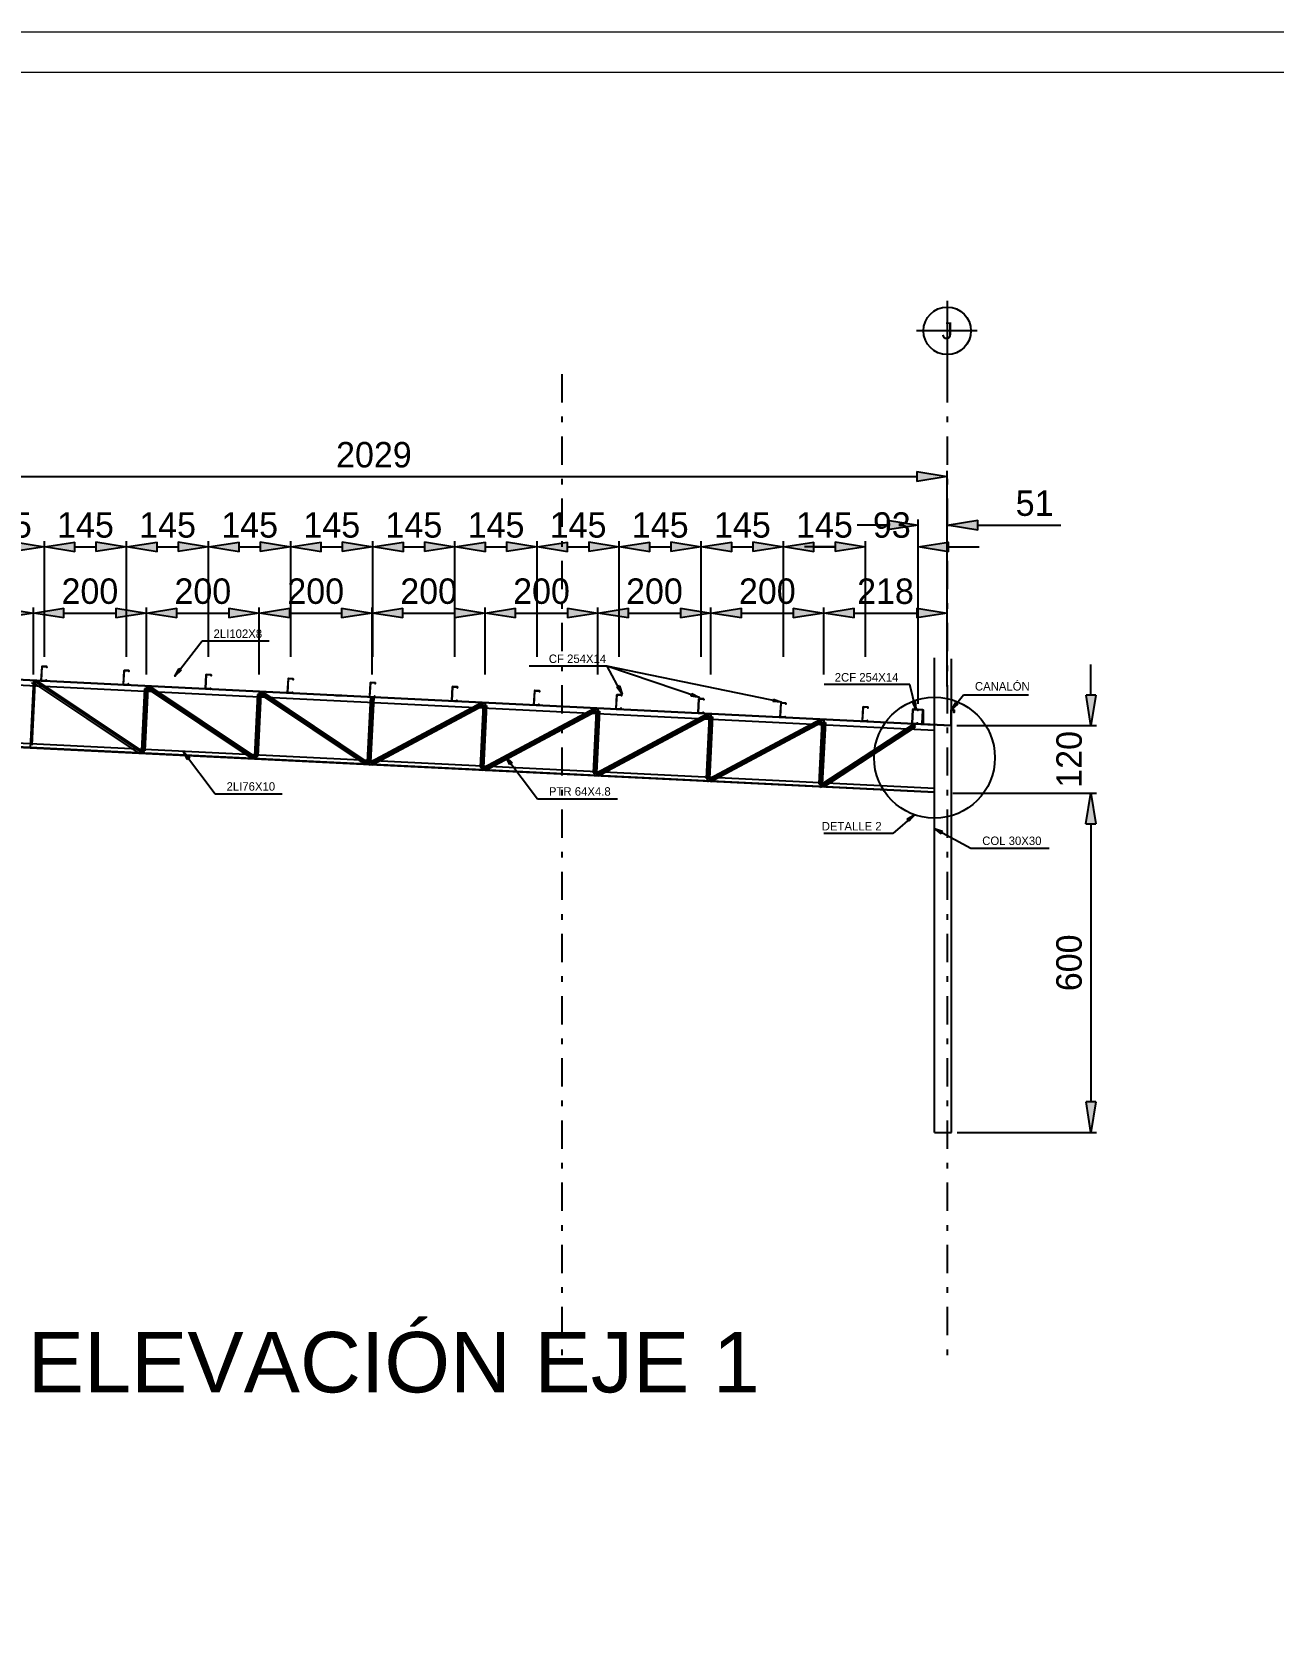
# Model space of a CAD drawing. Header units: millimetres. Extents: x 0 to 11971, y -30495 to 57.
# Drawn here: x 115.93 to 137.89, y 29.13 to 57.38 of the extents above; entities that cross this region are included whole.
import ezdxf
from ezdxf.enums import TextEntityAlignment as Align

# ---------------------------------------------------------------- set-up
doc = ezdxf.new("R2010")
doc.units = ezdxf.units.MM
doc.linetypes.add('DASHDOT', pattern=[1, 0.5, -0.25, 0, -0.25])
for name, color, linetype in [('6', 7, 'Continuous'), ('ACERO', 5, 'Continuous'), ('C', 11, 'Continuous'), ('EJES', 250, 'DASHDOT'), ('MEM', 7, 'Continuous'), ('Muro', 242, 'Continuous')]:
    doc.layers.add(name, color=color, linetype=linetype)
doc.styles.add('LEROY', font='stylu.ttf')
doc.styles.add('SWISS', font='SAS_____.pfb')
doc.dimstyles.new('LEROY', dxfattribs={"dimtxt": 0.15, "dimasz": 0.18, "dimexe": 0.1, "dimexo": 0.1, "dimgap": 0.05, "dimtad": 1, "dimdec": 0, "dimlfac": 100, "dimzin": 0, "dimdsep": 46, "dimtxsty": 'LEROY', "dimblk1": 'FLECHA', "dimblk2": 'FLECHA', "dimsah": 1, "dimcen": 0.2, "dimclrd": 256, "dimclre": 256, "dimclrt": 5, "dimadec": 0, "dimazin": 0, "dimtfac": 0.5, "dimtdec": 0, "dimtix": 1, "dimtofl": 0, "dimtmove": 0, "dimatfit": 3, "dimldrblk": 'FLECHA', "dimfxl": 1, "dimtolj": 1, "dimtzin": 0, "dimarcsym": 0})
doc.dimstyles.new('LEROY_CONC', dxfattribs={"dimtxt": 0.15, "dimasz": 0.15, "dimexe": 0.08, "dimexo": 0.08, "dimgap": 0.05, "dimtad": 1, "dimdec": 0, "dimlfac": 20, "dimzin": 0, "dimdsep": 46, "dimtxsty": 'LEROY', "dimblk1": 'FLECHA', "dimblk2": 'FLECHA', "dimsah": 1, "dimcen": 0.2, "dimclrd": 256, "dimclre": 256, "dimclrt": 5, "dimadec": 0, "dimazin": 0, "dimtfac": 0.5, "dimtdec": 0, "dimtix": 1, "dimtofl": 0, "dimtmove": 0, "dimatfit": 3, "dimldrblk": 'FLECHA', "dimfxl": 1, "dimtolj": 1, "dimtzin": 0, "dimarcsym": 0})

# ---------------------------------------------------------------- blocks, each defined once
blk = doc.blocks.new('FLECHA')
at = {"linetype": 'Continuous'}
blk.add_hatch(color=5, dxfattribs=at).paths.add_polyline_path([(0, 0), (-1, 0.162), (-1, -0.157)])
at = {"color": 5, "linetype": 'Continuous'}
blk.add_line((-1, 0.162), (-1, -0.157), dxfattribs=at)
blk.add_lwpolyline([(-1, 0.162), (0, 0), (-1, -0.157)], dxfattribs=at)
blk = doc.blocks.new('*D6')
at = {"layer": 'C', "lineweight": -2, "transparency": 16777216}
for p, q in [((132.223, 43.916), (134.765, 43.916)), ((134.665, 43.376), (134.665, 38.456)), ((132.298, 37.916), (134.765, 37.916))]:
    blk.add_line(p, q, dxfattribs=at)
at = {"layer": 'Defpoints', "color": 0, "transparency": 16777216}
for p in [(132.123, 43.916), (132.198, 37.916), (134.665, 37.916)]:
    blk.add_point(p, dxfattribs=at)
at = {"layer": 'C', "lineweight": -2, "transparency": 16777216, "xscale": 0.54, "yscale": 0.54, "zscale": 0.54}
for p, rotation in [((134.665, 43.916), 90), ((134.665, 37.916), 270)]:
    blk.add_blockref('FLECHA', p, dxfattribs=dict(at, rotation=rotation))
at = {"layer": 'C', "color": 7, "transparency": 16777216, "insert": (134.28, 40.916), "char_height": 0.45, "attachment_point": 5, "rotation": 90, "style": 'LEROY'}
blk.add_mtext('\\A1;600', dxfattribs=at)
blk = doc.blocks.new('*D7')
at = {"layer": 'C', "lineweight": -2, "transparency": 16777216}
for p, q in [((134.665, 45.654), (134.665, 46.194)), ((132.293, 45.114), (134.765, 45.114)), ((132.298, 43.916), (134.765, 43.916)), ((134.665, 43.376), (134.665, 42.836))]:
    blk.add_line(p, q, dxfattribs=at)
at = {"layer": 'Defpoints', "color": 0, "transparency": 16777216}
for p in [(132.193, 45.114), (132.198, 43.916), (134.665, 43.916)]:
    blk.add_point(p, dxfattribs=at)
at = {"layer": 'C', "lineweight": -2, "transparency": 16777216, "xscale": 0.54, "yscale": 0.54, "zscale": 0.54}
for p, rotation in [((134.665, 45.114), 270), ((134.665, 43.916), 90)]:
    blk.add_blockref('FLECHA', p, dxfattribs=dict(at, rotation=rotation))
at = {"layer": 'C', "color": 7, "transparency": 16777216, "insert": (134.282, 44.515), "char_height": 0.45, "attachment_point": 5, "rotation": 90, "style": 'LEROY'}
blk.add_mtext('\\A1;120', dxfattribs=at)
blk = doc.blocks.new('EJE-VERT')
at = {"color": 15, "linetype": 'Continuous'}
for p, q in [((0, 2.163), (0, 0)), ((0.883, 1.28), (-0.909, 1.28))]:
    blk.add_line(p, q, dxfattribs=at)
blk.add_circle((0, 1.28), 0.7, dxfattribs=at)
at = {"color": 242, "style": 'LEROY'}
blk.add_attdef('EJE', text='', height=0.5, dxfattribs=at).set_placement((0, 1.28), align=Align.MIDDLE)
blk = doc.blocks.new('*D8')
at = {"layer": 'C', "lineweight": -2, "transparency": 16777216}
for p, q in [((111.837, 48.275), (111.837, 49.618)), ((112.377, 49.518), (131.583, 49.518)), ((132.123, 47.995), (132.123, 49.618))]:
    blk.add_line(p, q, dxfattribs=at)
at = {"layer": 'Defpoints', "color": 0, "transparency": 16777216}
for p in [(132.123, 49.518), (111.837, 48.175), (132.123, 47.895)]:
    blk.add_point(p, dxfattribs=at)
at = {"layer": 'C', "lineweight": -2, "transparency": 16777216, "xscale": 0.54, "yscale": 0.54, "zscale": 0.54, "rotation": 180}
blk.add_blockref('FLECHA', (111.837, 49.518), dxfattribs=at)
at = {"layer": 'C', "lineweight": -2, "transparency": 16777216, "xscale": 0.54, "yscale": 0.54, "zscale": 0.54}
blk.add_blockref('FLECHA', (132.123, 49.518), dxfattribs=at)
at = {"layer": 'C', "color": 7, "transparency": 16777216, "insert": (121.98, 49.902), "char_height": 0.45, "attachment_point": 5, "style": 'LEROY'}
blk.add_mtext('\\A1;2029', dxfattribs=at)
blk = doc.blocks.new('*D10')
at = {"layer": 'C', "lineweight": -2, "transparency": 16777216}
for p, q in [((113.959, 46.763), (113.959, 47.204)), ((115.956, 46.014), (115.956, 47.204)), ((114.499, 47.104), (115.416, 47.104))]:
    blk.add_line(p, q, dxfattribs=at)
at = {"layer": 'Defpoints', "color": 0, "transparency": 16777216}
for p in [(115.956, 47.104), (113.959, 46.663), (115.956, 45.914)]:
    blk.add_point(p, dxfattribs=at)
at = {"layer": 'C', "lineweight": -2, "transparency": 16777216, "xscale": 0.54, "yscale": 0.54, "zscale": 0.54, "rotation": 180}
blk.add_blockref('FLECHA', (113.959, 47.104), dxfattribs=at)
at = {"layer": 'C', "lineweight": -2, "transparency": 16777216, "xscale": 0.54, "yscale": 0.54, "zscale": 0.54}
blk.add_blockref('FLECHA', (115.956, 47.104), dxfattribs=at)
at = {"layer": 'C', "color": 7, "transparency": 16777216, "insert": (114.957, 47.488), "char_height": 0.45, "attachment_point": 5, "style": 'LEROY'}
blk.add_mtext('\\A1;200', dxfattribs=at)
blk = doc.blocks.new('*D11')
at = {"layer": 'C', "lineweight": -2, "transparency": 16777216}
for p, q in [((115.956, 46.763), (115.956, 47.204)), ((117.954, 46.014), (117.954, 47.204)), ((116.496, 47.104), (117.414, 47.104))]:
    blk.add_line(p, q, dxfattribs=at)
at = {"layer": 'Defpoints', "color": 0, "transparency": 16777216}
for p in [(117.954, 47.104), (115.956, 46.663), (117.954, 45.914)]:
    blk.add_point(p, dxfattribs=at)
at = {"layer": 'C', "lineweight": -2, "transparency": 16777216, "xscale": 0.54, "yscale": 0.54, "zscale": 0.54, "rotation": 180}
blk.add_blockref('FLECHA', (115.956, 47.104), dxfattribs=at)
at = {"layer": 'C', "lineweight": -2, "transparency": 16777216, "xscale": 0.54, "yscale": 0.54, "zscale": 0.54}
blk.add_blockref('FLECHA', (117.954, 47.104), dxfattribs=at)
at = {"layer": 'C', "color": 7, "transparency": 16777216, "insert": (116.955, 47.488), "char_height": 0.45, "attachment_point": 5, "style": 'LEROY'}
blk.add_mtext('\\A1;200', dxfattribs=at)
blk = doc.blocks.new('*D12')
at = {"layer": 'C', "lineweight": -2, "transparency": 16777216}
for p, q in [((117.954, 46.763), (117.954, 47.204)), ((119.951, 46.014), (119.951, 47.204)), ((118.494, 47.104), (119.411, 47.104))]:
    blk.add_line(p, q, dxfattribs=at)
at = {"layer": 'Defpoints', "color": 0, "transparency": 16777216}
for p in [(119.951, 47.104), (117.954, 46.663), (119.951, 45.914)]:
    blk.add_point(p, dxfattribs=at)
at = {"layer": 'C', "lineweight": -2, "transparency": 16777216, "xscale": 0.54, "yscale": 0.54, "zscale": 0.54, "rotation": 180}
blk.add_blockref('FLECHA', (117.954, 47.104), dxfattribs=at)
at = {"layer": 'C', "lineweight": -2, "transparency": 16777216, "xscale": 0.54, "yscale": 0.54, "zscale": 0.54}
blk.add_blockref('FLECHA', (119.951, 47.104), dxfattribs=at)
at = {"layer": 'C', "color": 7, "transparency": 16777216, "insert": (118.953, 47.488), "char_height": 0.45, "attachment_point": 5, "style": 'LEROY'}
blk.add_mtext('\\A1;200', dxfattribs=at)
blk = doc.blocks.new('*D13')
at = {"layer": 'C', "lineweight": -2, "transparency": 16777216}
for p, q in [((119.951, 46.763), (119.951, 47.204)), ((121.949, 46.014), (121.949, 47.204)), ((120.491, 47.104), (121.409, 47.104))]:
    blk.add_line(p, q, dxfattribs=at)
at = {"layer": 'Defpoints', "color": 0, "transparency": 16777216}
for p in [(121.949, 47.104), (119.951, 46.663), (121.949, 45.914)]:
    blk.add_point(p, dxfattribs=at)
at = {"layer": 'C', "lineweight": -2, "transparency": 16777216, "xscale": 0.54, "yscale": 0.54, "zscale": 0.54, "rotation": 180}
blk.add_blockref('FLECHA', (119.951, 47.104), dxfattribs=at)
at = {"layer": 'C', "lineweight": -2, "transparency": 16777216, "xscale": 0.54, "yscale": 0.54, "zscale": 0.54}
blk.add_blockref('FLECHA', (121.949, 47.104), dxfattribs=at)
at = {"layer": 'C', "color": 7, "transparency": 16777216, "insert": (120.95, 47.488), "char_height": 0.45, "attachment_point": 5, "style": 'LEROY'}
blk.add_mtext('\\A1;200', dxfattribs=at)
blk = doc.blocks.new('*D14')
at = {"layer": 'C', "lineweight": -2, "transparency": 16777216}
for p, q in [((121.949, 46.763), (121.949, 47.204)), ((123.947, 46.014), (123.947, 47.204)), ((122.489, 47.104), (123.407, 47.104))]:
    blk.add_line(p, q, dxfattribs=at)
at = {"layer": 'Defpoints', "color": 0, "transparency": 16777216}
for p in [(123.947, 47.104), (121.949, 46.663), (123.947, 45.914)]:
    blk.add_point(p, dxfattribs=at)
at = {"layer": 'C', "lineweight": -2, "transparency": 16777216, "xscale": 0.54, "yscale": 0.54, "zscale": 0.54, "rotation": 180}
blk.add_blockref('FLECHA', (121.949, 47.104), dxfattribs=at)
at = {"layer": 'C', "lineweight": -2, "transparency": 16777216, "xscale": 0.54, "yscale": 0.54, "zscale": 0.54}
blk.add_blockref('FLECHA', (123.947, 47.104), dxfattribs=at)
at = {"layer": 'C', "color": 7, "transparency": 16777216, "insert": (122.948, 47.488), "char_height": 0.45, "attachment_point": 5, "style": 'LEROY'}
blk.add_mtext('\\A1;200', dxfattribs=at)
blk = doc.blocks.new('*D15')
at = {"layer": 'C', "lineweight": -2, "transparency": 16777216}
for p, q in [((123.947, 46.763), (123.947, 47.204)), ((125.944, 46.014), (125.944, 47.204)), ((124.487, 47.104), (125.404, 47.104))]:
    blk.add_line(p, q, dxfattribs=at)
at = {"layer": 'Defpoints', "color": 0, "transparency": 16777216}
for p in [(125.944, 47.104), (123.947, 46.663), (125.944, 45.914)]:
    blk.add_point(p, dxfattribs=at)
at = {"layer": 'C', "lineweight": -2, "transparency": 16777216, "xscale": 0.54, "yscale": 0.54, "zscale": 0.54, "rotation": 180}
blk.add_blockref('FLECHA', (123.947, 47.104), dxfattribs=at)
at = {"layer": 'C', "lineweight": -2, "transparency": 16777216, "xscale": 0.54, "yscale": 0.54, "zscale": 0.54}
blk.add_blockref('FLECHA', (125.944, 47.104), dxfattribs=at)
at = {"layer": 'C', "color": 7, "transparency": 16777216, "insert": (124.945, 47.488), "char_height": 0.45, "attachment_point": 5, "style": 'LEROY'}
blk.add_mtext('\\A1;200', dxfattribs=at)
blk = doc.blocks.new('*D16')
at = {"layer": 'C', "lineweight": -2, "transparency": 16777216}
for p, q in [((125.944, 46.763), (125.944, 47.204)), ((127.942, 46.014), (127.942, 47.204)), ((126.484, 47.104), (127.402, 47.104))]:
    blk.add_line(p, q, dxfattribs=at)
at = {"layer": 'Defpoints', "color": 0, "transparency": 16777216}
for p in [(127.942, 47.104), (125.944, 46.663), (127.942, 45.914)]:
    blk.add_point(p, dxfattribs=at)
at = {"layer": 'C', "lineweight": -2, "transparency": 16777216, "xscale": 0.54, "yscale": 0.54, "zscale": 0.54, "rotation": 180}
blk.add_blockref('FLECHA', (125.944, 47.104), dxfattribs=at)
at = {"layer": 'C', "lineweight": -2, "transparency": 16777216, "xscale": 0.54, "yscale": 0.54, "zscale": 0.54}
blk.add_blockref('FLECHA', (127.942, 47.104), dxfattribs=at)
at = {"layer": 'C', "color": 7, "transparency": 16777216, "insert": (126.943, 47.488), "char_height": 0.45, "attachment_point": 5, "style": 'LEROY'}
blk.add_mtext('\\A1;200', dxfattribs=at)
blk = doc.blocks.new('*D17')
at = {"layer": 'C', "lineweight": -2, "transparency": 16777216}
for p, q in [((127.942, 46.763), (127.942, 47.204)), ((129.939, 46.014), (129.939, 47.204)), ((128.482, 47.104), (129.399, 47.104))]:
    blk.add_line(p, q, dxfattribs=at)
at = {"layer": 'Defpoints', "color": 0, "transparency": 16777216}
for p in [(129.939, 47.104), (127.942, 46.663), (129.939, 45.914)]:
    blk.add_point(p, dxfattribs=at)
at = {"layer": 'C', "lineweight": -2, "transparency": 16777216, "xscale": 0.54, "yscale": 0.54, "zscale": 0.54, "rotation": 180}
blk.add_blockref('FLECHA', (127.942, 47.104), dxfattribs=at)
at = {"layer": 'C', "lineweight": -2, "transparency": 16777216, "xscale": 0.54, "yscale": 0.54, "zscale": 0.54}
blk.add_blockref('FLECHA', (129.939, 47.104), dxfattribs=at)
at = {"layer": 'C', "color": 7, "transparency": 16777216, "insert": (128.94, 47.488), "char_height": 0.45, "attachment_point": 5, "style": 'LEROY'}
blk.add_mtext('\\A1;200', dxfattribs=at)
blk = doc.blocks.new('*D18')
at = {"layer": 'C', "lineweight": -2, "transparency": 16777216}
for p, q in [((129.939, 46.763), (129.939, 47.204)), ((132.123, 46.014), (132.123, 47.204)), ((130.479, 47.104), (131.583, 47.104))]:
    blk.add_line(p, q, dxfattribs=at)
at = {"layer": 'Defpoints', "color": 0, "transparency": 16777216}
for p in [(132.123, 47.104), (129.939, 46.663), (132.123, 45.914)]:
    blk.add_point(p, dxfattribs=at)
at = {"layer": 'C', "lineweight": -2, "transparency": 16777216, "xscale": 0.54, "yscale": 0.54, "zscale": 0.54, "rotation": 180}
blk.add_blockref('FLECHA', (129.939, 47.104), dxfattribs=at)
at = {"layer": 'C', "lineweight": -2, "transparency": 16777216, "xscale": 0.54, "yscale": 0.54, "zscale": 0.54}
blk.add_blockref('FLECHA', (132.123, 47.104), dxfattribs=at)
at = {"layer": 'C', "color": 7, "transparency": 16777216, "insert": (131.031, 47.487), "char_height": 0.45, "attachment_point": 5, "style": 'LEROY'}
blk.add_mtext('\\A1;218', dxfattribs=at)
blk = doc.blocks.new('*D21')
at = {"layer": 'C', "lineweight": -2, "transparency": 16777216}
for p, q in [((114.698, 47.325), (114.698, 48.375)), ((116.151, 46.33), (116.151, 48.375)), ((115.238, 48.275), (115.611, 48.275))]:
    blk.add_line(p, q, dxfattribs=at)
at = {"layer": 'Defpoints', "color": 0, "transparency": 16777216}
for p in [(116.151, 48.275), (114.698, 47.225), (116.151, 46.23)]:
    blk.add_point(p, dxfattribs=at)
at = {"layer": 'C', "lineweight": -2, "transparency": 16777216, "xscale": 0.54, "yscale": 0.54, "zscale": 0.54, "rotation": 180}
blk.add_blockref('FLECHA', (114.698, 48.275), dxfattribs=at)
at = {"layer": 'C', "lineweight": -2, "transparency": 16777216, "xscale": 0.54, "yscale": 0.54, "zscale": 0.54}
blk.add_blockref('FLECHA', (116.151, 48.275), dxfattribs=at)
at = {"layer": 'C', "color": 7, "transparency": 16777216, "insert": (115.424, 48.66), "char_height": 0.45, "attachment_point": 5, "style": 'LEROY'}
blk.add_mtext('\\A1;145', dxfattribs=at)
blk = doc.blocks.new('*D22')
at = {"layer": 'C', "lineweight": -2, "transparency": 16777216}
for p, q in [((116.151, 47.325), (116.151, 48.375)), ((117.603, 46.33), (117.603, 48.375)), ((116.691, 48.275), (117.063, 48.275))]:
    blk.add_line(p, q, dxfattribs=at)
at = {"layer": 'Defpoints', "color": 0, "transparency": 16777216}
for p in [(117.603, 48.275), (116.151, 47.225), (117.603, 46.23)]:
    blk.add_point(p, dxfattribs=at)
at = {"layer": 'C', "lineweight": -2, "transparency": 16777216, "xscale": 0.54, "yscale": 0.54, "zscale": 0.54, "rotation": 180}
blk.add_blockref('FLECHA', (116.151, 48.275), dxfattribs=at)
at = {"layer": 'C', "lineweight": -2, "transparency": 16777216, "xscale": 0.54, "yscale": 0.54, "zscale": 0.54}
blk.add_blockref('FLECHA', (117.603, 48.275), dxfattribs=at)
at = {"layer": 'C', "color": 7, "transparency": 16777216, "insert": (116.877, 48.66), "char_height": 0.45, "attachment_point": 5, "style": 'LEROY'}
blk.add_mtext('\\A1;145', dxfattribs=at)
blk = doc.blocks.new('*D23')
at = {"layer": 'C', "lineweight": -2, "transparency": 16777216}
for p, q in [((117.603, 47.325), (117.603, 48.375)), ((119.056, 46.33), (119.056, 48.375)), ((118.143, 48.275), (118.516, 48.275))]:
    blk.add_line(p, q, dxfattribs=at)
at = {"layer": 'Defpoints', "color": 0, "transparency": 16777216}
for p in [(119.056, 48.275), (117.603, 47.225), (119.056, 46.23)]:
    blk.add_point(p, dxfattribs=at)
at = {"layer": 'C', "lineweight": -2, "transparency": 16777216, "xscale": 0.54, "yscale": 0.54, "zscale": 0.54, "rotation": 180}
blk.add_blockref('FLECHA', (117.603, 48.275), dxfattribs=at)
at = {"layer": 'C', "lineweight": -2, "transparency": 16777216, "xscale": 0.54, "yscale": 0.54, "zscale": 0.54}
blk.add_blockref('FLECHA', (119.056, 48.275), dxfattribs=at)
at = {"layer": 'C', "color": 7, "transparency": 16777216, "insert": (118.33, 48.66), "char_height": 0.45, "attachment_point": 5, "style": 'LEROY'}
blk.add_mtext('\\A1;145', dxfattribs=at)
blk = doc.blocks.new('*D24')
at = {"layer": 'C', "lineweight": -2, "transparency": 16777216}
for p, q in [((119.056, 47.325), (119.056, 48.375)), ((120.509, 46.33), (120.509, 48.375)), ((119.596, 48.275), (119.969, 48.275))]:
    blk.add_line(p, q, dxfattribs=at)
at = {"layer": 'Defpoints', "color": 0, "transparency": 16777216}
for p in [(120.509, 48.275), (119.056, 47.225), (120.509, 46.23)]:
    blk.add_point(p, dxfattribs=at)
at = {"layer": 'C', "lineweight": -2, "transparency": 16777216, "xscale": 0.54, "yscale": 0.54, "zscale": 0.54, "rotation": 180}
blk.add_blockref('FLECHA', (119.056, 48.275), dxfattribs=at)
at = {"layer": 'C', "lineweight": -2, "transparency": 16777216, "xscale": 0.54, "yscale": 0.54, "zscale": 0.54}
blk.add_blockref('FLECHA', (120.509, 48.275), dxfattribs=at)
at = {"layer": 'C', "color": 7, "transparency": 16777216, "insert": (119.782, 48.66), "char_height": 0.45, "attachment_point": 5, "style": 'LEROY'}
blk.add_mtext('\\A1;145', dxfattribs=at)
blk = doc.blocks.new('*D25')
at = {"layer": 'C', "lineweight": -2, "transparency": 16777216}
for p, q in [((120.509, 47.325), (120.509, 48.375)), ((121.961, 46.33), (121.961, 48.375)), ((121.049, 48.275), (121.421, 48.275))]:
    blk.add_line(p, q, dxfattribs=at)
at = {"layer": 'Defpoints', "color": 0, "transparency": 16777216}
for p in [(121.961, 48.275), (120.509, 47.225), (121.961, 46.23)]:
    blk.add_point(p, dxfattribs=at)
at = {"layer": 'C', "lineweight": -2, "transparency": 16777216, "xscale": 0.54, "yscale": 0.54, "zscale": 0.54, "rotation": 180}
blk.add_blockref('FLECHA', (120.509, 48.275), dxfattribs=at)
at = {"layer": 'C', "lineweight": -2, "transparency": 16777216, "xscale": 0.54, "yscale": 0.54, "zscale": 0.54}
blk.add_blockref('FLECHA', (121.961, 48.275), dxfattribs=at)
at = {"layer": 'C', "color": 7, "transparency": 16777216, "insert": (121.235, 48.66), "char_height": 0.45, "attachment_point": 5, "style": 'LEROY'}
blk.add_mtext('\\A1;145', dxfattribs=at)
blk = doc.blocks.new('*D26')
at = {"layer": 'C', "lineweight": -2, "transparency": 16777216}
for p, q in [((121.961, 47.325), (121.961, 48.375)), ((123.414, 46.33), (123.414, 48.375)), ((122.501, 48.275), (122.874, 48.275))]:
    blk.add_line(p, q, dxfattribs=at)
at = {"layer": 'Defpoints', "color": 0, "transparency": 16777216}
for p in [(123.414, 48.275), (121.961, 47.225), (123.414, 46.23)]:
    blk.add_point(p, dxfattribs=at)
at = {"layer": 'C', "lineweight": -2, "transparency": 16777216, "xscale": 0.54, "yscale": 0.54, "zscale": 0.54, "rotation": 180}
blk.add_blockref('FLECHA', (121.961, 48.275), dxfattribs=at)
at = {"layer": 'C', "lineweight": -2, "transparency": 16777216, "xscale": 0.54, "yscale": 0.54, "zscale": 0.54}
blk.add_blockref('FLECHA', (123.414, 48.275), dxfattribs=at)
at = {"layer": 'C', "color": 7, "transparency": 16777216, "insert": (122.688, 48.66), "char_height": 0.45, "attachment_point": 5, "style": 'LEROY'}
blk.add_mtext('\\A1;145', dxfattribs=at)
blk = doc.blocks.new('*D27')
at = {"layer": 'C', "lineweight": -2, "transparency": 16777216}
for p, q in [((123.414, 47.325), (123.414, 48.375)), ((124.867, 46.33), (124.867, 48.375)), ((123.954, 48.275), (124.327, 48.275))]:
    blk.add_line(p, q, dxfattribs=at)
at = {"layer": 'Defpoints', "color": 0, "transparency": 16777216}
for p in [(124.867, 48.275), (123.414, 47.225), (124.867, 46.23)]:
    blk.add_point(p, dxfattribs=at)
at = {"layer": 'C', "lineweight": -2, "transparency": 16777216, "xscale": 0.54, "yscale": 0.54, "zscale": 0.54, "rotation": 180}
blk.add_blockref('FLECHA', (123.414, 48.275), dxfattribs=at)
at = {"layer": 'C', "lineweight": -2, "transparency": 16777216, "xscale": 0.54, "yscale": 0.54, "zscale": 0.54}
blk.add_blockref('FLECHA', (124.867, 48.275), dxfattribs=at)
at = {"layer": 'C', "color": 7, "transparency": 16777216, "insert": (124.141, 48.66), "char_height": 0.45, "attachment_point": 5, "style": 'LEROY'}
blk.add_mtext('\\A1;145', dxfattribs=at)
blk = doc.blocks.new('*D28')
at = {"layer": 'C', "lineweight": -2, "transparency": 16777216}
for p, q in [((124.867, 47.325), (124.867, 48.375)), ((126.32, 46.33), (126.32, 48.375)), ((125.407, 48.275), (125.78, 48.275))]:
    blk.add_line(p, q, dxfattribs=at)
at = {"layer": 'Defpoints', "color": 0, "transparency": 16777216}
for p in [(126.32, 48.275), (124.867, 47.225), (126.32, 46.23)]:
    blk.add_point(p, dxfattribs=at)
at = {"layer": 'C', "lineweight": -2, "transparency": 16777216, "xscale": 0.54, "yscale": 0.54, "zscale": 0.54, "rotation": 180}
blk.add_blockref('FLECHA', (124.867, 48.275), dxfattribs=at)
at = {"layer": 'C', "lineweight": -2, "transparency": 16777216, "xscale": 0.54, "yscale": 0.54, "zscale": 0.54}
blk.add_blockref('FLECHA', (126.32, 48.275), dxfattribs=at)
at = {"layer": 'C', "color": 7, "transparency": 16777216, "insert": (125.593, 48.66), "char_height": 0.45, "attachment_point": 5, "style": 'LEROY'}
blk.add_mtext('\\A1;145', dxfattribs=at)
blk = doc.blocks.new('*D29')
at = {"layer": 'C', "lineweight": -2, "transparency": 16777216}
for p, q in [((126.32, 47.325), (126.32, 48.375)), ((127.772, 46.33), (127.772, 48.375)), ((126.86, 48.275), (127.232, 48.275))]:
    blk.add_line(p, q, dxfattribs=at)
at = {"layer": 'Defpoints', "color": 0, "transparency": 16777216}
for p in [(127.772, 48.275), (126.32, 47.225), (127.772, 46.23)]:
    blk.add_point(p, dxfattribs=at)
at = {"layer": 'C', "lineweight": -2, "transparency": 16777216, "xscale": 0.54, "yscale": 0.54, "zscale": 0.54, "rotation": 180}
blk.add_blockref('FLECHA', (126.32, 48.275), dxfattribs=at)
at = {"layer": 'C', "lineweight": -2, "transparency": 16777216, "xscale": 0.54, "yscale": 0.54, "zscale": 0.54}
blk.add_blockref('FLECHA', (127.772, 48.275), dxfattribs=at)
at = {"layer": 'C', "color": 7, "transparency": 16777216, "insert": (127.046, 48.66), "char_height": 0.45, "attachment_point": 5, "style": 'LEROY'}
blk.add_mtext('\\A1;145', dxfattribs=at)
blk = doc.blocks.new('*D30')
at = {"layer": 'C', "lineweight": -2, "transparency": 16777216}
for p, q in [((127.772, 47.325), (127.772, 48.375)), ((129.225, 46.33), (129.225, 48.375)), ((128.312, 48.275), (128.685, 48.275))]:
    blk.add_line(p, q, dxfattribs=at)
at = {"layer": 'Defpoints', "color": 0, "transparency": 16777216}
for p in [(129.225, 48.275), (127.772, 47.225), (129.225, 46.23)]:
    blk.add_point(p, dxfattribs=at)
at = {"layer": 'C', "lineweight": -2, "transparency": 16777216, "xscale": 0.54, "yscale": 0.54, "zscale": 0.54, "rotation": 180}
blk.add_blockref('FLECHA', (127.772, 48.275), dxfattribs=at)
at = {"layer": 'C', "lineweight": -2, "transparency": 16777216, "xscale": 0.54, "yscale": 0.54, "zscale": 0.54}
blk.add_blockref('FLECHA', (129.225, 48.275), dxfattribs=at)
at = {"layer": 'C', "color": 7, "transparency": 16777216, "insert": (128.499, 48.66), "char_height": 0.45, "attachment_point": 5, "style": 'LEROY'}
blk.add_mtext('\\A1;145', dxfattribs=at)
blk = doc.blocks.new('*D31')
at = {"layer": 'C', "lineweight": -2, "transparency": 16777216}
for p, q in [((129.225, 47.325), (129.225, 48.375)), ((130.678, 46.33), (130.678, 48.375)), ((129.765, 48.275), (130.138, 48.275))]:
    blk.add_line(p, q, dxfattribs=at)
at = {"layer": 'Defpoints', "color": 0, "transparency": 16777216}
for p in [(130.678, 48.275), (129.225, 47.225), (130.678, 46.23)]:
    blk.add_point(p, dxfattribs=at)
at = {"layer": 'C', "lineweight": -2, "transparency": 16777216, "xscale": 0.54, "yscale": 0.54, "zscale": 0.54, "rotation": 180}
blk.add_blockref('FLECHA', (129.225, 48.275), dxfattribs=at)
at = {"layer": 'C', "lineweight": -2, "transparency": 16777216, "xscale": 0.54, "yscale": 0.54, "zscale": 0.54}
blk.add_blockref('FLECHA', (130.678, 48.275), dxfattribs=at)
at = {"layer": 'C', "color": 7, "transparency": 16777216, "insert": (129.951, 48.66), "char_height": 0.45, "attachment_point": 5, "style": 'LEROY'}
blk.add_mtext('\\A1;145', dxfattribs=at)
blk = doc.blocks.new('*D32')
at = {"layer": 'C', "lineweight": -2, "transparency": 16777216}
for p, q in [((130.678, 47.325), (130.678, 48.375)), ((131.608, 45.495), (131.608, 48.375)), ((130.138, 48.275), (129.598, 48.275)), ((132.148, 48.275), (132.688, 48.275))]:
    blk.add_line(p, q, dxfattribs=at)
at = {"layer": 'Defpoints', "color": 0, "transparency": 16777216}
for p in [(131.608, 48.275), (130.678, 47.225), (131.608, 45.395)]:
    blk.add_point(p, dxfattribs=at)
at = {"layer": 'C', "lineweight": -2, "transparency": 16777216, "xscale": 0.54, "yscale": 0.54, "zscale": 0.54}
blk.add_blockref('FLECHA', (130.678, 48.275), dxfattribs=at)
at = {"layer": 'C', "lineweight": -2, "transparency": 16777216, "xscale": 0.54, "yscale": 0.54, "zscale": 0.54, "rotation": 180}
blk.add_blockref('FLECHA', (131.608, 48.275), dxfattribs=at)
at = {"layer": 'C', "color": 7, "transparency": 16777216, "insert": (131.143, 48.658), "char_height": 0.45, "attachment_point": 5, "style": 'LEROY'}
blk.add_mtext('\\A1;93', dxfattribs=at)
blk = doc.blocks.new('*D33')
at = {"layer": 'C', "lineweight": -2, "transparency": 16777216}
for p, q in [((131.068, 48.66), (130.528, 48.66)), ((131.608, 47.325), (131.608, 48.76)), ((132.123, 45.807), (132.123, 48.76)), ((132.663, 48.66), (134.135, 48.66))]:
    blk.add_line(p, q, dxfattribs=at)
at = {"layer": 'Defpoints', "color": 0, "transparency": 16777216}
for p in [(132.123, 48.66), (131.608, 47.225), (132.123, 45.707)]:
    blk.add_point(p, dxfattribs=at)
at = {"layer": 'C', "lineweight": -2, "transparency": 16777216, "xscale": 0.54, "yscale": 0.54, "zscale": 0.54}
blk.add_blockref('FLECHA', (131.608, 48.66), dxfattribs=at)
at = {"layer": 'C', "lineweight": -2, "transparency": 16777216, "xscale": 0.54, "yscale": 0.54, "zscale": 0.54, "rotation": 180}
blk.add_blockref('FLECHA', (132.123, 48.66), dxfattribs=at)
at = {"layer": 'C', "color": 7, "transparency": 16777216, "insert": (133.669, 49.045), "char_height": 0.45, "attachment_point": 5, "style": 'LEROY'}
blk.add_mtext('\\A1;51', dxfattribs=at)

msp = doc.modelspace()

# ---------------------------------------------------------------- linework, layer by layer
at = {"layer": '6', "lineweight": 0}
for points in [[(101.7307, 57.3838), (187.0905, 57.3838), (187.0905, 0), (101.7307, 0)], [(102.44, 56.6745), (186.3812, 56.6745), (186.3812, 0.7093), (102.44, 0.7093)]]:
    msp.add_lwpolyline(points, close=True, dxfattribs=at)
at = {"layer": 'ACERO'}
for p, q in [((131.8981, 45.1282), (112.0603, 46.106)), ((131.8981, 45.1202), (112.0603, 46.098)), ((131.8981, 45.0261), (112.0603, 46.0039)), ((115.9562, 45.914), (115.8972, 44.7154)), ((115.9836, 45.8596), (115.9237, 45.8625)), ((115.9836, 45.8596), (115.9297, 44.7669)), ((117.8947, 44.617), (115.9562, 45.914)), ((115.9836, 45.8596), (116.017, 45.9095)), ((117.834, 44.6215), (115.9836, 45.8596)), ((117.8674, 44.6714), (116.017, 45.9095)), ((117.9538, 45.8155), (117.8947, 44.617)), ((119.8923, 44.5185), (117.9538, 45.8155)), ((117.9812, 45.7611), (118.0145, 45.811)), ((119.865, 44.5729), (118.0145, 45.811)), ((117.9213, 45.7641), (117.8674, 44.6714)), ((117.9812, 45.7611), (117.9213, 45.7641)), ((117.9812, 45.7611), (117.9273, 44.6684)), ((119.8316, 44.523), (117.9812, 45.7611)), ((119.9188, 45.6656), (119.865, 44.5729)), ((119.9514, 45.7171), (119.8923, 44.5185)), ((119.9788, 45.6627), (119.9188, 45.6656)), ((119.9788, 45.6627), (119.9249, 44.57)), ((121.8899, 44.4201), (119.9514, 45.7171)), ((119.9788, 45.6627), (120.0121, 45.7125)), ((121.8292, 44.4246), (119.9788, 45.6627)), ((121.8625, 44.4744), (120.0121, 45.7125)), ((121.3918, 45.638), (121.3074, 45.6422)), ((121.4097, 45.6452), (121.3078, 45.6502)), ((121.919, 45.6201), (121.8625, 44.4744)), ((121.949, 45.6186), (121.8899, 44.4201)), ((121.8899, 44.4201), (123.9465, 45.5201)), ((121.9789, 45.6171), (121.9225, 44.4715)), ((121.9225, 44.4715), (123.8857, 45.5216)), ((123.914, 45.4687), (123.8857, 45.5216)), ((123.9465, 45.5201), (123.8875, 44.3216)), ((121.9508, 44.4186), (123.914, 45.4687)), ((123.914, 45.4687), (123.8601, 44.376)), ((123.8875, 44.3216), (125.9441, 45.4217)), ((123.914, 45.4687), (123.9739, 45.4657)), ((123.9739, 45.4657), (123.92, 44.373)), ((123.92, 44.373), (125.8833, 45.4231)), ((123.9483, 44.3201), (125.9116, 45.3702)), ((125.9116, 45.3702), (125.8577, 44.2775)), ((125.9116, 45.3702), (125.8833, 45.4231)), ((125.9441, 45.4217), (125.885, 44.2231)), ((125.885, 44.2231), (127.9417, 45.3232)), ((125.9116, 45.3702), (125.9715, 45.3673)), ((125.9715, 45.3673), (125.9176, 44.2746)), ((125.9176, 44.2746), (127.8808, 45.3247)), ((125.9459, 44.2217), (127.9091, 45.2718)), ((127.9091, 45.2718), (127.8553, 44.1791)), ((127.9091, 45.2718), (127.8808, 45.3247)), ((127.9417, 45.3232), (127.8826, 44.1247)), ((127.8826, 44.1247), (129.9393, 45.2247)), ((127.9091, 45.2718), (127.9691, 45.2688)), ((127.9691, 45.2688), (127.9152, 44.1761)), ((127.9152, 44.1761), (129.8784, 45.2262)), ((129.9067, 45.1733), (129.8784, 45.2262)), ((129.9393, 45.2247), (129.8802, 44.0262)), ((131.8981, 43.9368), (111.7214, 44.9313)), ((131.8981, 44.0028), (111.7246, 44.9972)), ((127.9435, 44.1232), (129.9067, 45.1733)), ((129.9067, 45.1733), (129.8528, 44.0806)), ((129.8802, 44.0262), (131.5448, 45.1143)), ((129.9067, 45.1733), (129.9666, 45.1703)), ((129.9081, 44.0803), (131.5284, 45.1395)), ((129.9666, 45.1703), (129.9128, 44.0776)), ((129.941, 44.0301), (131.5612, 45.0892)), ((131.5612, 45.0892), (131.5284, 45.1395)), ((131.8981, 43.9267), (111.7209, 44.9213)), ((117.8674, 44.6714), (117.834, 44.6215)), ((117.8674, 44.6714), (117.9273, 44.6684)), ((119.865, 44.5729), (119.8316, 44.523)), ((119.865, 44.5729), (119.8316, 44.523)), ((119.865, 44.5729), (119.9249, 44.57)), ((121.8625, 44.4744), (121.8292, 44.4246)), ((121.8625, 44.4744), (121.9225, 44.4715)), ((121.9225, 44.4715), (121.9508, 44.4186)), ((123.8601, 44.376), (123.92, 44.373)), ((123.92, 44.373), (123.9483, 44.3201)), ((125.8577, 44.2775), (125.9176, 44.2746)), ((125.9176, 44.2746), (125.9459, 44.2217)), ((127.8553, 44.1791), (127.9152, 44.1761)), ((127.9152, 44.1761), (127.9435, 44.1232)), ((129.8528, 44.0806), (129.9128, 44.0776)), ((129.9081, 44.0803), (129.941, 44.0301))]:
    msp.add_line(p, q, dxfattribs=at)
msp.add_arc((121.3914, 45.6286), 0.0095, 357.17813, 87.17813, dxfattribs=at)
at = {"layer": 'C'}
msp.add_circle((131.8981, 44.5442), 1.0697, dxfattribs=at)
at = {"layer": 'EJES'}
for p, q in [((125.3031, 51.3279), (125.3031, 33.8336)), ((132.1231, 51.3279), (132.1231, 33.8336))]:
    msp.add_line(p, q, dxfattribs=at)
at = {"layer": 'Muro'}
for p, q in [((131.8981, 37.9156), (131.8981, 46.3094)), ((132.1981, 37.9156), (132.1981, 46.2933)), ((131.8981, 37.9156), (132.1981, 37.9156))]:
    msp.add_line(p, q, dxfattribs=at)
for points in [[(116.1061, 46.1585), (116.0938, 45.9096, 0.4142136), (116.0961, 45.9071), (116.1801, 45.9029, 0.4142136), (116.1826, 45.9052), (116.1834, 45.9206), (116.1815, 45.9207), (116.1808, 45.9072, -0.4142136), (116.1783, 45.9049), (116.0981, 45.9089, -0.4142136), (116.0958, 45.9114), (116.1079, 46.1565, -0.4142136), (116.1104, 46.1588), (116.1906, 46.1548, -0.4142136), (116.1929, 46.1523), (116.1922, 46.1388), (116.1941, 46.1387), (116.1949, 46.1541, 0.4142136), (116.1926, 46.1566), (116.1086, 46.1608, 0.4142136)], [(117.5588, 46.0869), (117.5465, 45.838, 0.4142136), (117.5488, 45.8355), (117.6328, 45.8313, 0.4142136), (117.6353, 45.8336), (117.6361, 45.849), (117.6342, 45.8491), (117.6335, 45.8356, -0.4142136), (117.631, 45.8333), (117.5508, 45.8373, -0.4142136), (117.5485, 45.8398), (117.5606, 46.0849, -0.4142136), (117.5631, 46.0872), (117.6433, 46.0832, -0.4142136), (117.6456, 46.0807), (117.6449, 46.0672), (117.6468, 46.0671), (117.6476, 46.0825, 0.4142136), (117.6453, 46.085), (117.5613, 46.0892, 0.4142136)], [(119.0115, 46.0153), (118.9993, 45.7664, 0.4142136), (119.0015, 45.7639), (119.0855, 45.7597, 0.4142136), (119.0881, 45.762), (119.0888, 45.7774), (119.0869, 45.7775), (119.0862, 45.764, -0.4142136), (119.0837, 45.7617), (119.0035, 45.7657, -0.4142136), (119.0013, 45.7682), (119.0133, 46.0133, -0.4142136), (119.0158, 46.0156), (119.0961, 46.0116, -0.4142136), (119.0983, 46.0091), (119.0977, 45.9956), (119.0996, 45.9955), (119.1003, 46.0109, 0.4142136), (119.098, 46.0134), (119.014, 46.0176, 0.4142136)], [(120.4642, 45.9437), (120.452, 45.6948, 0.4142136), (120.4543, 45.6923), (120.5383, 45.6881, 0.4142136), (120.5408, 45.6904), (120.5415, 45.7058), (120.5396, 45.7059), (120.539, 45.6924, -0.4142136), (120.5365, 45.6901), (120.4562, 45.6941, -0.4142136), (120.454, 45.6966), (120.4661, 45.9417, -0.4142136), (120.4686, 45.944), (120.5488, 45.94, -0.4142136), (120.551, 45.9375), (120.5504, 45.924), (120.5523, 45.9239), (120.553, 45.9393, 0.4142136), (120.5508, 45.9418), (120.4668, 45.946, 0.4142136)], [(121.917, 45.8721), (121.9047, 45.6232, 0.4142136), (121.907, 45.6207), (121.991, 45.6165, 0.4142136), (121.9935, 45.6188), (121.9942, 45.6342), (121.9923, 45.6343), (121.9917, 45.6208, -0.4142136), (121.9892, 45.6185), (121.909, 45.6225, -0.4142136), (121.9067, 45.625), (121.9188, 45.8701, -0.4142136), (121.9213, 45.8724), (122.0015, 45.8684, -0.4142136), (122.0038, 45.8659), (122.0031, 45.8524), (122.005, 45.8523), (122.0058, 45.8677, 0.4142136), (122.0035, 45.8702), (121.9195, 45.8744, 0.4142136)], [(123.3697, 45.8005), (123.3574, 45.5516, 0.4142136), (123.3597, 45.5491), (123.4437, 45.5449, 0.4142136), (123.4462, 45.5472), (123.447, 45.5626), (123.4451, 45.5627), (123.4444, 45.5492, -0.4142136), (123.4419, 45.5469), (123.3617, 45.5509, -0.4142136), (123.3594, 45.5534), (123.3715, 45.7985, -0.4142136), (123.374, 45.8008), (123.4542, 45.7968, -0.4142136), (123.4565, 45.7943), (123.4558, 45.7808), (123.4577, 45.7807), (123.4585, 45.7961, 0.4142136), (123.4562, 45.7986), (123.3722, 45.8028, 0.4142136)], [(124.8224, 45.7289), (124.8101, 45.48, 0.4142136), (124.8124, 45.4775), (124.8964, 45.4733, 0.4142136), (124.8989, 45.4756), (124.8997, 45.491), (124.8978, 45.4911), (124.8971, 45.4776, -0.4142136), (124.8946, 45.4753), (124.8144, 45.4793, -0.4142136), (124.8121, 45.4818), (124.8242, 45.7269, -0.4142136), (124.8267, 45.7292), (124.9069, 45.7252, -0.4142136), (124.9092, 45.7227), (124.9085, 45.7092), (124.9104, 45.7091), (124.9112, 45.7245, 0.4142136), (124.9089, 45.727), (124.8249, 45.7311, 0.4142136)], [(126.2751, 45.6573), (126.2628, 45.4084, 0.4142136), (126.2651, 45.4058), (126.3491, 45.4017, 0.4142136), (126.3516, 45.404), (126.3524, 45.4194), (126.3505, 45.4195), (126.3498, 45.406, -0.4142136), (126.3473, 45.4037), (126.2671, 45.4077, -0.4142136), (126.2648, 45.4102), (126.2769, 45.6553, -0.4142136), (126.2794, 45.6575), (126.3596, 45.6536, -0.4142136), (126.3619, 45.6511), (126.3613, 45.6376), (126.3632, 45.6375), (126.3639, 45.6529, 0.4142136), (126.3616, 45.6554), (126.2776, 45.6595, 0.4142136)], [(127.7278, 45.5857), (127.7156, 45.3368, 0.4142136), (127.7178, 45.3342), (127.8018, 45.3301, 0.4142136), (127.8044, 45.3324), (127.8051, 45.3478), (127.8032, 45.3479), (127.8026, 45.3344, -0.4142136), (127.8, 45.3321), (127.7198, 45.336, -0.4142136), (127.7176, 45.3386), (127.7296, 45.5837, -0.4142136), (127.7322, 45.5859), (127.8124, 45.582, -0.4142136), (127.8146, 45.5795), (127.814, 45.566), (127.8159, 45.5659), (127.8166, 45.5813, 0.4142136), (127.8143, 45.5838), (127.7303, 45.5879, 0.4142136)], [(129.1806, 45.5141), (129.1683, 45.2652, 0.4142136), (129.1706, 45.2626), (129.2546, 45.2585, 0.4142136), (129.2571, 45.2608), (129.2578, 45.2762), (129.2559, 45.2763), (129.2553, 45.2628, -0.4142136), (129.2528, 45.2605), (129.1726, 45.2644, -0.4142136), (129.1703, 45.267), (129.1824, 45.5121, -0.4142136), (129.1849, 45.5143), (129.2651, 45.5104, -0.4142136), (129.2674, 45.5079), (129.2667, 45.4944), (129.2686, 45.4943), (129.2693, 45.5097, 0.4142136), (129.2671, 45.5122), (129.1831, 45.5163, 0.4142136)], [(130.6333, 45.4424), (130.621, 45.1935, 0.4142136), (130.6233, 45.191), (130.7073, 45.1869, 0.4142136), (130.7098, 45.1892), (130.7106, 45.2046), (130.7087, 45.2046), (130.708, 45.1912, -0.4142136), (130.7055, 45.1889), (130.6253, 45.1928, -0.4142136), (130.623, 45.1954), (130.6351, 45.4405, -0.4142136), (130.6376, 45.4427), (130.7178, 45.4388, -0.4142136), (130.7201, 45.4363), (130.7194, 45.4228), (130.7213, 45.4227), (130.7221, 45.4381, 0.4142136), (130.7198, 45.4406), (130.6358, 45.4447, 0.4142136)], [(131.5153, 45.399), (131.503, 45.1501, 0.4142136), (131.5053, 45.1476), (131.5893, 45.1434, 0.4142136), (131.5918, 45.1457), (131.5926, 45.1611), (131.5907, 45.1612), (131.59, 45.1477, -0.4142136), (131.5875, 45.1454), (131.5073, 45.1494, -0.4142136), (131.505, 45.1519), (131.5171, 45.397, -0.4142136), (131.5196, 45.3993), (131.5998, 45.3953, -0.4142136), (131.6021, 45.3928), (131.6014, 45.3793), (131.6033, 45.3792), (131.6041, 45.3946, 0.4142136), (131.6018, 45.3971), (131.5178, 45.4012, 0.4142136)], [(131.6929, 45.3902), (131.6806, 45.1413, -0.4142136), (131.6781, 45.139), (131.5941, 45.1432, -0.4142136), (131.5918, 45.1457), (131.5926, 45.1611), (131.5945, 45.161), (131.5938, 45.1475, 0.4142136), (131.5961, 45.145), (131.6763, 45.141, 0.4142136), (131.6788, 45.1433), (131.6909, 45.3884, 0.4142136), (131.6886, 45.3909), (131.6084, 45.3949, 0.4142136), (131.6059, 45.3926), (131.6052, 45.3791), (131.6033, 45.3792), (131.6041, 45.3946, -0.4142136), (131.6066, 45.3969), (131.6906, 45.3927, -0.4142136)], [(132.2406, 45.3937, -0.4142136), (132.243, 45.3913), (132.243, 45.3437), (132.2411, 45.3437), (132.2411, 45.3894, 0.4142136), (132.2387, 45.3918), (132.1954, 45.3918, 0.4142136), (132.193, 45.3894), (132.1929, 45.1162, -0.4286599), (132.1904, 45.1138), (131.6952, 45.1382, -0.3999133), (131.6929, 45.1406), (131.693, 45.3928), (131.6949, 45.3928), (131.6948, 45.1424, 0.3999133), (131.6971, 45.14), (132.1885, 45.1158, 0.4286599), (132.191, 45.1182), (132.1911, 45.3913, -0.4142136), (132.1935, 45.3937)]]:
    msp.add_lwpolyline(points, format="xyb", close=True, dxfattribs=at)
for p in [(116.1381, 45.905), (117.5908, 45.8334), (119.0435, 45.7618), (120.4963, 45.6902), (121.949, 45.6186), (123.4017, 45.547), (124.8544, 45.4754), (126.3071, 45.4038), (127.7598, 45.3322), (129.2126, 45.2606), (130.6653, 45.189)]:
    msp.add_point(p, dxfattribs=at)

# ---------------------------------------------------------------- block references
at = {"layer": 'EJES', "xscale": 0.599999999999909, "yscale": 0.599999999999909, "zscale": 0.599999999999909}
msp.add_blockref('EJE-VERT', (132.1231, 51.3279), dxfattribs=at).add_auto_attribs({'EJE': 'J'})

# ---------------------------------------------------------------- texts
at = {"layer": 'C', "char_height": 0.15, "style": 'LEROY'}
for s, insert, width, attachment_point in [('{\\C5;2LI102X8}', (119.1429, 46.7375), 2.6345, 4), ('{\\C5;CF 254X14}', (126.0892, 46.2942), 1.340105, 6), ('{\\C5;2CF 254X14}', (131.2589, 45.9663), 2.6345, 6), ('{\\C5;CANALÓN}', (132.6129, 45.8072), 2.6345, 4), ('{\\C5;2LI76X10}', (119.373, 44.0351), 2.6345, 4), ('{\\C5;PTR 64X4.8}', (125.0765, 43.9471), 2.6345, 4), ('{\\C7;DETALLE 2}', (130.9622, 43.3326), 2.6345, 6), ('{\\C5;COL 30X30}', (132.7422, 43.0738), 2.6345, 4)]:
    msp.add_mtext(s, dxfattribs=dict(at, insert=insert, width=width, attachment_point=attachment_point))
at = {"layer": 'MEM', "style": 'SWISS'}
msp.add_text('ELEVACIÓN EJE 1', height=1.069266, dxfattribs=at).set_placement((115.8564, 33.3167))

# ---------------------------------------------------------------- dimensions: what is measured, and where the dimension line sits
at = {"layer": 'C'}
for base, p1, p2, picture, middle in [((132.1231, 49.5178), (111.8366, 48.1752), (132.1231, 47.8948), '*D8', (121.9799, 49.5178)), ((132.1231, 48.66), (131.6084, 47.2248), (132.1231, 45.7067), '*D33', (133.6692, 48.66))]:
    dim = msp.add_linear_dim(base=base, p1=p1, p2=p2, dimstyle='LEROY', override={"dimtxt": 0.45, "dimasz": 0.54, "dimgap": 0.15, "dimclrt": 7, "dimfxl": 0.1}, dxfattribs=at)
    dim.commit()
    dim.dimension.update_dxf_attribs({"geometry": picture, "text_midpoint": middle, "dimtype": 160})
for base, p1, p2, picture, middle in [((116.1506, 48.2752), (114.6979, 47.2248), (116.1506, 46.2303), '*D21', (115.4242, 48.6603)), ((117.6033, 48.2752), (116.1506, 47.2248), (117.6033, 46.2303), '*D22', (116.877, 48.6603)), ((119.056, 48.2752), (117.6033, 47.2248), (119.056, 46.2303), '*D23', (118.3297, 48.6603)), ((120.5088, 48.2752), (119.056, 47.2248), (120.5088, 46.2303), '*D24', (119.7824, 48.6603)), ((121.9615, 48.2752), (120.5088, 47.2248), (121.9615, 46.2303), '*D25', (121.2351, 48.6603)), ((123.4142, 48.2752), (121.9615, 47.2248), (123.4142, 46.2303), '*D26', (122.6878, 48.6603)), ((124.8669, 48.2752), (123.4142, 47.2248), (124.8669, 46.2303), '*D27', (124.1406, 48.6603)), ((126.3196, 48.2752), (124.8669, 47.2248), (126.3196, 46.2303), '*D28', (125.5933, 48.6603)), ((127.7723, 48.2752), (126.3196, 47.2248), (127.7723, 46.2303), '*D29', (127.046, 48.6603)), ((129.2251, 48.2752), (127.7723, 47.2248), (129.2251, 46.2303), '*D30', (128.4987, 48.6603)), ((130.6778, 48.2752), (129.2251, 47.2248), (130.6778, 46.2303), '*D31', (129.9514, 48.6603)), ((131.6084, 48.2752), (130.6778, 47.2248), (131.6084, 45.3949), '*D32', (131.1431, 48.6583)), ((115.9562, 47.1045), (113.9587, 46.6632), (115.9562, 45.914), '*D10', (114.9575, 47.4875)), ((117.9538, 47.1045), (115.9562, 46.6632), (117.9538, 45.914), '*D11', (116.955, 47.4875)), ((119.9514, 47.1045), (117.9538, 46.6632), (119.9514, 45.914), '*D12', (118.9526, 47.4875)), ((121.949, 47.1045), (119.9514, 46.6632), (121.949, 45.914), '*D13', (120.9502, 47.4875)), ((123.9465, 47.1045), (121.949, 46.6632), (123.9465, 45.914), '*D14', (122.9478, 47.4875)), ((125.9441, 47.1045), (123.9465, 46.6632), (125.9441, 45.914), '*D15', (124.9453, 47.4875)), ((127.9417, 47.1045), (125.9441, 46.6632), (127.9417, 45.914), '*D16', (126.9429, 47.4875)), ((129.9393, 47.1045), (127.9417, 46.6632), (129.9393, 45.914), '*D17', (128.9405, 47.4875)), ((132.1231, 47.1045), (129.9393, 46.6632), (132.1231, 45.914), '*D18', (131.0312, 47.4872))]:
    dim = msp.add_linear_dim(base=base, p1=p1, p2=p2, dimstyle='LEROY', override={"dimtxt": 0.45, "dimasz": 0.54, "dimgap": 0.15, "dimclrt": 7, "dimfxl": 0.1}, dxfattribs=at)
    dim.commit()
    dim.dimension.update_dxf_attribs({"geometry": picture, "text_midpoint": middle})
for base, p1, p2, picture, middle in [((134.665, 43.9156), (132.1929, 45.1137), (132.1981, 43.9156), '*D7', (134.282, 44.5147)), ((134.665, 37.9156), (132.1231, 43.9156), (132.1981, 37.9156), '*D6', (134.28, 40.9156))]:
    dim = msp.add_linear_dim(base=base, p1=p1, p2=p2, angle=90, dimstyle='LEROY', override={"dimtxt": 0.45, "dimasz": 0.54, "dimgap": 0.15, "dimclrt": 7, "dimfxl": 0.1}, dxfattribs=at)
    dim.commit()
    dim.dimension.update_dxf_attribs({"geometry": picture, "text_midpoint": middle})

# ---------------------------------------------------------------- leaders
at = {"layer": 'C', "annotation_type": 0, "has_hookline": 1}
for points, hookline_direction, text_width in [([(118.4585, 45.9898), (118.9429, 46.6094), (119.0929, 46.6094)], 0, 0.9831), ([(127.7376, 45.6069), (126.0995, 46.1652), (125.9495, 46.1652)], 1, 1.1753), ([(126.371, 45.67), (126.1076, 46.1652), (125.9576, 46.1652)], 1, 1.1753), ([(129.19, 45.529), (126.102, 46.1652)], 1, 1.1753), ([(131.5662, 45.4016), (131.4589, 45.8373), (131.3089, 45.8373)], 1, 1.3133), ([(132.1993, 45.389), (132.4129, 45.6561), (132.5629, 45.6561)], 0, 0.9463), ([(118.6113, 44.6481), (119.173, 43.9042), (119.323, 43.9042)], 0, 0.9847), ([(124.3148, 44.5601), (124.8765, 43.8187), (125.0265, 43.8187)], 0, 1.2103), ([(131.5412, 43.5358), (131.1622, 43.2053), (131.0122, 43.2053)], 1, 1.0198), ([(131.8981, 43.2933), (132.5422, 42.9454), (132.6922, 42.9454)], 0, 1.1827)]:
    msp.add_leader(points, dimstyle='LEROY_CONC', dxfattribs=dict(at, hookline_direction=hookline_direction, text_width=text_width))

doc.saveas('drawing.dxf')
